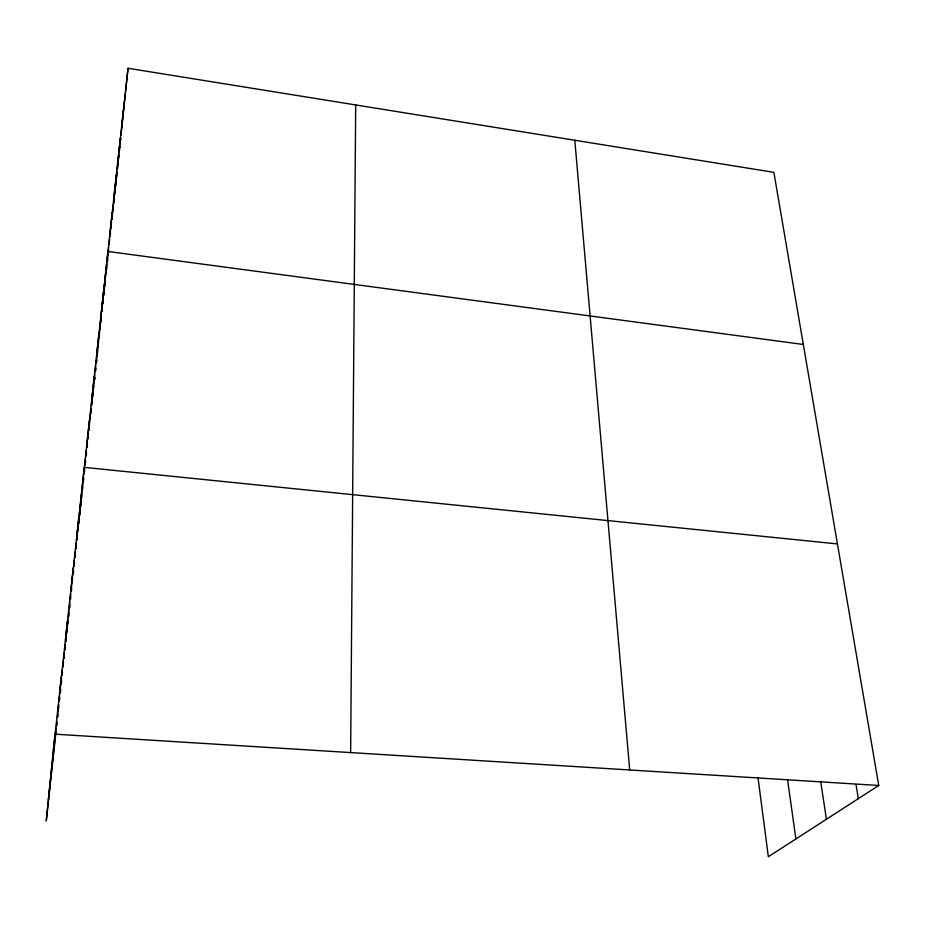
<?xml version="1.0" encoding="UTF-8"?>
<svg xmlns="http://www.w3.org/2000/svg" width="925" height="925" viewBox="0 0 925 925"><rect width="100%" height="100%" fill="white"/><g stroke="black" fill="none" stroke-linecap="round" stroke-linejoin="round"><path stroke-width="1.39" d="M350.644 752.592L355.686 104.953M59.547 694.004L61.316 676.58M65.49 639.707L67.386 621.218M71.225 587.433L73.225 567.985M76.752 537.078L78.845 516.728M73.191 574.39L73.48 571.615M74.046 566.123L74.451 562.18M74.994 556.931L75.399 553M76.278 544.571L75.838 548.779L76.301 542.998M77.272 534.881L76.706 540.362L77.249 534.407M77.688 530.869L78.105 526.868M78.66 521.515L79.076 517.468M79.353 514.774L84.256 467.368L837.437 543.923M87.054 443.029L89.332 421.164M91.876 399.068L94.223 376.544M96.535 356.564L98.952 333.439M101.045 315.448L103.519 291.78M94.755 377.481L94.466 380.175L94.801 377.296M95.46 370.728L95.737 368.023M96.327 362.484L96.616 359.698M97.194 354.113L97.634 349.916M98.073 345.8L98.501 341.672M98.929 337.556L99.507 332.052M99.807 329.208L101.299 314.974L96.246 362.635M102.189 306.383L101.588 312.118L102.213 306.545M102.49 303.527L103.091 297.792M103.392 294.936L107.936 251.473L803.316 344.47M109.786 235.725L112.214 212.472M113.729 199.742L116.365 174.698M117.706 163.54L120.377 138.114M121.557 128.413L124.262 102.652M112.989 211.12L113.266 208.391M113.844 202.922L114.284 198.829M114.85 193.36L115.151 190.55M115.602 186.318L116.041 182.086M116.492 177.866L117.082 172.258M117.371 169.483L117.961 163.91M118.25 161.123L118.839 155.562M119.267 151.538L119.834 146.162M120.111 143.479L120.678 138.114L120.042 143.814M120.955 135.42L125.291 94.338M125.43 92.974L128.032 68.265L773.878 172.339L878.75 785.475L768.34 856.735L758.049 777.925M53.349 750.441L128.032 68.265M48.401 799.57L56.032 728.079M56.518 725.501L56.795 721.072M57.443 717.014L58.668 704.006M58.98 701.162L59.593 695.473M60.079 692.952L60.53 686.951M61.004 684.512L61.466 678.418M62.079 674.672L62.403 669.885M62.715 667.052L63.328 661.41M63.64 658.6L64.253 652.957M64.565 650.136L65.178 644.505M65.49 641.684L66.114 636.053M66.415 633.232L67.039 627.589M67.34 624.768L67.964 619.137M68.381 617.16L68.878 610.731M69.294 608.766L69.803 602.348M70.115 599.55L70.728 593.954M71.028 591.156L71.641 585.56M71.953 582.762L72.566 577.165M72.867 574.367L73.48 568.783M73.792 565.915L74.416 560.18M74.74 557.324L75.364 551.589M77.688 532.095L78.186 525.816M78.602 523.735L79.134 517.225M79.527 515.375L80.07 508.646M80.44 507.016L81.793 492.909M82.267 490.273L82.73 484.33M83.192 481.902L83.516 477.184M84.106 473.542L84.614 467.171M85.019 465.159L85.551 458.592M85.863 455.736L86.487 450.012M86.811 447.157L87.436 441.433M87.933 438.589L88.21 434.288M88.846 430.194L91.043 408.503M91.355 405.647L91.98 399.912M92.384 397.912L92.997 392.292M93.24 388.442L93.864 382.696M94.188 379.828L94.812 374.082M95.125 371.203L95.761 365.456M102.513 303.747L103.126 298.151M103.438 295.353L104.051 289.756M104.363 286.947L104.976 281.35M105.277 278.552L105.889 272.933M106.202 270.112L106.826 264.469M107.127 261.648L108.676 247.553M109.15 244.79L109.601 239.089M110.075 236.338L110.537 230.556M111 227.851L111.474 222.012M111.937 219.364L113.347 204.934M113.648 203.743L116.978 171.738M117.278 168.974L117.891 163.378M118.203 160.592L118.816 154.995M119.117 152.197L119.73 146.612M56.032 731.594L46.25 820.961L54.991 734.173L878.75 785.475M56.645 725.928L56.957 723.107M57.57 717.465L57.882 714.655M58.495 709.024L58.807 706.203M59.42 700.583L59.732 697.762M60.345 692.143L60.657 689.322M61.27 683.691L61.582 680.881M62.195 675.25L62.507 672.44M63.12 666.832L63.42 664.023M64.033 658.415L64.345 655.605M64.958 649.997L65.27 647.199M65.883 641.58L66.184 638.782M66.797 633.174L67.109 630.364M67.722 624.757L68.022 621.958M68.635 616.362L68.947 613.553M69.56 607.956L69.861 605.158M70.473 599.562L70.786 596.764M71.398 591.156L71.699 588.358M73.237 574.344L73.549 571.534M74.162 565.915L74.463 563.105M75.087 557.486L75.388 554.676M76 549.057L76.312 546.259M78.775 523.735L79.088 520.914M79.7 515.283L80.013 512.462M80.625 506.831L80.938 504.009M81.55 498.378L81.862 495.546M82.475 489.88L82.787 487.047M83.412 481.382L83.724 478.549M84.337 472.895L84.649 470.062M85.273 464.396L85.574 461.563M86.198 455.886L86.511 453.03M87.135 447.33L87.447 444.486M88.072 438.774L88.384 435.929M89.008 430.229L89.32 427.373M90.858 413.336L91.159 410.561M91.76 405.023L92.072 402.259M92.673 396.721L92.974 393.958M93.587 388.419L93.888 385.644M95.414 371.711L95.714 368.913M96.327 363.328L96.639 360.542M97.241 354.957L97.553 352.159M98.166 346.574L98.466 343.753M99.091 338.111L99.403 335.278M100.016 329.635L100.328 326.814M100.941 321.172L101.253 318.339M102.802 304.14L103.114 301.284M103.739 295.561L104.062 292.705M104.687 286.981L104.999 284.125M106.537 270.019L106.838 267.244M107.45 261.683L107.751 258.896M108.364 253.334L108.664 250.548M110.202 236.534L110.514 233.713M111.127 228.07L111.439 225.238M112.052 219.595L112.364 216.774M856.03 784.562L858.331 798.657M820.648 781.267L826.418 819.261M787.603 779.948L795.893 838.952M574.795 140.253L629.705 769.97"/></g></svg>
